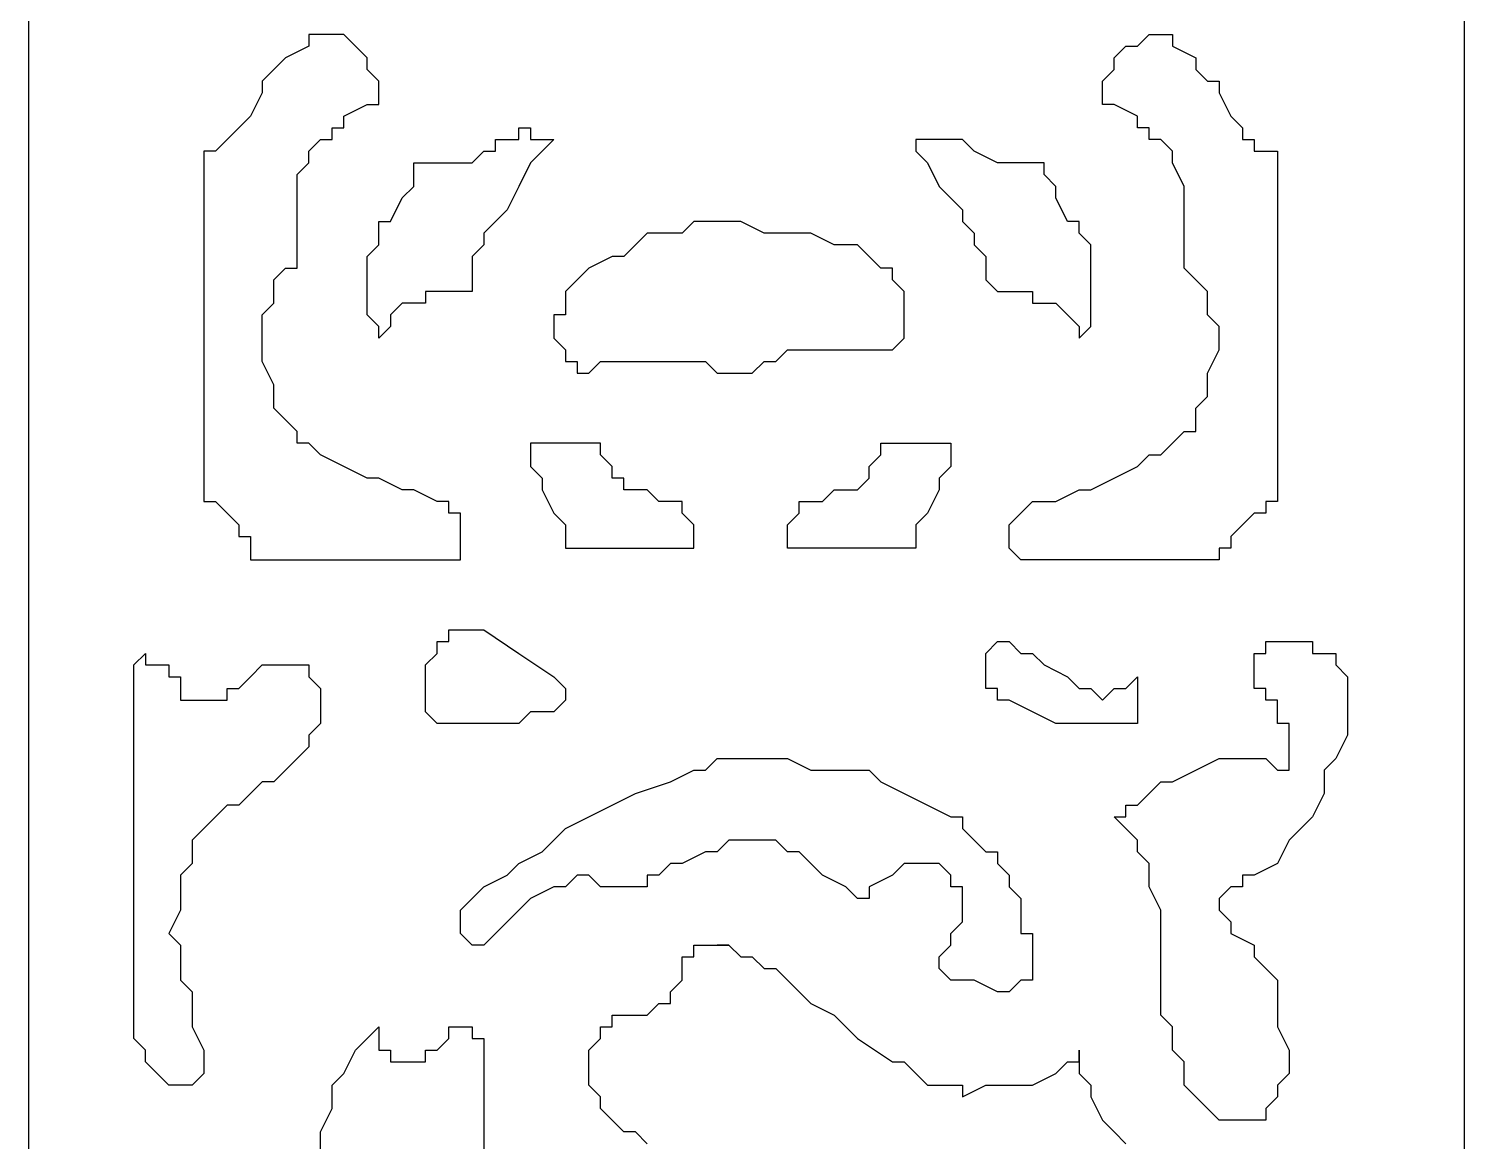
# Model space of a CAD drawing. Extents: x -66030 to 95157, y -13132 to 45879.
# Drawn here: x 15720 to 16200.4, y 34916.4 to 35288.6 of the extents above; entities that cross this region are included whole.
import ezdxf

# ---------------------------------------------------------------- set-up
doc = ezdxf.new("R2010")
doc.units = 0
doc.header["$LTSCALE"] = 100
doc.header["$MEASUREMENT"] = 0
doc.layers.add('3', color=11, linetype='CONTINUOUS')

msp = doc.modelspace()

# ---------------------------------------------------------------- linework, layer by layer
at = {"layer": '3'}
for points in [[(15719.99, 36833.41), (16200.43, 36833.41), (16200.43, 34591.39), (15719.99, 34591.39), (15719.99, 36833.41)], [(15719.99, 36833.41), (16200.43, 36833.41), (16200.43, 34591.39), (15719.99, 34591.39), (15719.99, 36833.41)], [(15794.21, 35110.88), (15864.52, 35110.88), (15864.52, 35110.88), (15864.52, 35114.79), (15864.52, 35114.79), (15864.52, 35118.69), (15864.52, 35118.69), (15864.52, 35122.6), (15864.52, 35122.6), (15864.52, 35126.51), (15860.61, 35126.51), (15860.61, 35130.41), (15856.7, 35130.41), (15848.89, 35134.32), (15844.99, 35134.32), (15837.17, 35138.22), (15833.27, 35138.22), (15825.46, 35142.13), (15817.64, 35146.04), (15817.64, 35146.04), (15813.74, 35149.94), (15809.83, 35149.94), (15809.83, 35153.85), (15805.93, 35157.75), (15805.93, 35157.75), (15802.02, 35161.66), (15802.02, 35165.57), (15802.02, 35169.47), (15798.11, 35177.28), (15798.11, 35181.19), (15798.11, 35189), (15798.11, 35189), (15798.11, 35192.91), (15802.02, 35196.81), (15802.02, 35200.72), (15802.02, 35204.63), (15805.93, 35208.53), (15809.83, 35208.53), (15809.83, 35212.44), (15809.83, 35216.34), (15809.83, 35220.25), (15809.83, 35224.16), (15809.83, 35228.06), (15809.83, 35235.87), (15809.83, 35239.78), (15813.74, 35243.69), (15813.74, 35247.59), (15817.64, 35251.5), (15821.55, 35251.5), (15821.55, 35255.4), (15825.46, 35255.4), (15825.46, 35259.31), (15833.27, 35263.22), (15837.17, 35263.22), (15837.17, 35267.12), (15837.17, 35271.03), (15833.27, 35274.93), (15833.27, 35278.84), (15833.27, 35278.84), (15829.36, 35282.75), (15829.36, 35282.75), (15825.46, 35286.65), (15821.55, 35286.65), (15821.55, 35286.65), (15817.64, 35286.65), (15813.74, 35286.65), (15813.74, 35282.75), (15805.93, 35278.84), (15805.93, 35278.84), (15802.02, 35274.93), (15798.11, 35271.03), (15798.11, 35267.12), (15794.21, 35259.31), (15790.3, 35255.4), (15790.3, 35255.4), (15786.4, 35251.5), (15786.4, 35251.5), (15782.49, 35247.59), (15778.58, 35247.59), (15778.58, 35130.41), (15778.58, 35130.41), (15782.49, 35130.41), (15786.4, 35126.51), (15790.3, 35122.6), (15790.3, 35118.69), (15794.21, 35118.69), (15794.21, 35114.79), (15794.21, 35114.79), (15794.21, 35110.88)], [(15794.21, 35110.88), (15864.52, 35110.88), (15864.52, 35110.88), (15864.52, 35114.79), (15864.52, 35114.79), (15864.52, 35118.69), (15864.52, 35118.69), (15864.52, 35122.6), (15864.52, 35122.6), (15864.52, 35126.51), (15860.61, 35126.51), (15860.61, 35130.41), (15856.7, 35130.41), (15848.89, 35134.32), (15844.99, 35134.32), (15837.17, 35138.22), (15833.27, 35138.22), (15825.46, 35142.13), (15817.64, 35146.04), (15817.64, 35146.04), (15813.74, 35149.94), (15809.83, 35149.94), (15809.83, 35153.85), (15805.93, 35157.75), (15805.93, 35157.75), (15802.02, 35161.66), (15802.02, 35165.57), (15802.02, 35169.47), (15798.11, 35177.28), (15798.11, 35181.19), (15798.11, 35189), (15798.11, 35189), (15798.11, 35192.91), (15802.02, 35196.81), (15802.02, 35200.72), (15802.02, 35204.63), (15805.93, 35208.53), (15809.83, 35208.53), (15809.83, 35212.44), (15809.83, 35216.34), (15809.83, 35220.25), (15809.83, 35224.16), (15809.83, 35228.06), (15809.83, 35235.87), (15809.83, 35239.78), (15813.74, 35243.69), (15813.74, 35247.59), (15817.64, 35251.5), (15821.55, 35251.5), (15821.55, 35255.4), (15825.46, 35255.4), (15825.46, 35259.31), (15833.27, 35263.22), (15837.17, 35263.22), (15837.17, 35267.12), (15837.17, 35271.03), (15833.27, 35274.93), (15833.27, 35278.84), (15833.27, 35278.84), (15829.36, 35282.75), (15829.36, 35282.75), (15825.46, 35286.65), (15821.55, 35286.65), (15821.55, 35286.65), (15817.64, 35286.65), (15813.74, 35286.65), (15813.74, 35282.75), (15805.93, 35278.84), (15805.93, 35278.84), (15802.02, 35274.93), (15798.11, 35271.03), (15798.11, 35267.12), (15794.21, 35259.31), (15790.3, 35255.4), (15790.3, 35255.4), (15786.4, 35251.5), (15786.4, 35251.5), (15782.49, 35247.59), (15778.58, 35247.59), (15778.58, 35130.41), (15778.58, 35130.41), (15782.49, 35130.41), (15786.4, 35126.51), (15790.3, 35122.6), (15790.3, 35118.69), (15794.21, 35118.69), (15794.21, 35114.79), (15794.21, 35114.79), (15794.21, 35110.88)], [(16118.4, 35110.88), (16052, 35110.88), (16052, 35110.88), (16048.1, 35114.79), (16048.1, 35114.79), (16048.1, 35118.69), (16048.1, 35118.69), (16048.1, 35122.6), (16048.1, 35122.6), (16052, 35126.51), (16052, 35126.51), (16055.91, 35130.41), (16059.81, 35130.41), (16063.72, 35130.41), (16071.53, 35134.32), (16075.44, 35134.32), (16083.25, 35138.22), (16091.06, 35142.13), (16094.97, 35146.04), (16098.87, 35146.04), (16102.78, 35149.94), (16102.78, 35149.94), (16106.69, 35153.85), (16110.59, 35153.85), (16110.59, 35157.75), (16110.59, 35161.66), (16114.5, 35165.57), (16114.5, 35169.47), (16114.5, 35173.38), (16118.4, 35181.19), (16118.4, 35185.1), (16118.4, 35189), (16114.5, 35192.91), (16114.5, 35196.81), (16114.5, 35200.72), (16110.59, 35204.63), (16110.59, 35204.63), (16106.69, 35208.53), (16106.69, 35212.44), (16106.69, 35212.44), (16106.69, 35220.25), (16106.69, 35224.16), (16106.69, 35228.06), (16106.69, 35231.97), (16106.69, 35235.87), (16102.78, 35243.69), (16102.78, 35247.59), (16098.87, 35251.5), (16094.97, 35251.5), (16094.97, 35255.4), (16091.06, 35255.4), (16091.06, 35259.31), (16083.25, 35263.22), (16079.34, 35263.22), (16079.34, 35267.12), (16079.34, 35271.03), (16083.25, 35274.93), (16083.25, 35278.84), (16083.25, 35278.84), (16087.16, 35282.75), (16087.16, 35282.75), (16091.06, 35282.75), (16094.97, 35286.65), (16094.97, 35286.65), (16098.87, 35286.65), (16102.78, 35286.65), (16102.78, 35282.75), (16110.59, 35278.84), (16110.59, 35274.93), (16114.5, 35271.03), (16118.4, 35271.03), (16118.4, 35267.12), (16122.31, 35259.31), (16126.22, 35255.4), (16126.22, 35251.5), (16130.12, 35251.5), (16130.12, 35247.59), (16134.03, 35247.59), (16137.93, 35247.59), (16137.93, 35130.41), (16134.03, 35130.41), (16134.03, 35126.51), (16130.12, 35126.51), (16126.22, 35122.6), (16122.31, 35118.69), (16122.31, 35118.69), (16122.31, 35114.79), (16118.4, 35114.79), (16118.4, 35110.88)], [(16118.4, 35110.88), (16052, 35110.88), (16052, 35110.88), (16048.1, 35114.79), (16048.1, 35114.79), (16048.1, 35118.69), (16048.1, 35118.69), (16048.1, 35122.6), (16048.1, 35122.6), (16052, 35126.51), (16052, 35126.51), (16055.91, 35130.41), (16059.81, 35130.41), (16063.72, 35130.41), (16071.53, 35134.32), (16075.44, 35134.32), (16083.25, 35138.22), (16091.06, 35142.13), (16094.97, 35146.04), (16098.87, 35146.04), (16102.78, 35149.94), (16102.78, 35149.94), (16106.69, 35153.85), (16110.59, 35153.85), (16110.59, 35157.75), (16110.59, 35161.66), (16114.5, 35165.57), (16114.5, 35169.47), (16114.5, 35173.38), (16118.4, 35181.19), (16118.4, 35185.1), (16118.4, 35189), (16114.5, 35192.91), (16114.5, 35196.81), (16114.5, 35200.72), (16110.59, 35204.63), (16110.59, 35204.63), (16106.69, 35208.53), (16106.69, 35212.44), (16106.69, 35212.44), (16106.69, 35220.25), (16106.69, 35224.16), (16106.69, 35228.06), (16106.69, 35231.97), (16106.69, 35235.87), (16102.78, 35243.69), (16102.78, 35247.59), (16098.87, 35251.5), (16094.97, 35251.5), (16094.97, 35255.4), (16091.06, 35255.4), (16091.06, 35259.31), (16083.25, 35263.22), (16079.34, 35263.22), (16079.34, 35267.12), (16079.34, 35271.03), (16083.25, 35274.93), (16083.25, 35278.84), (16083.25, 35278.84), (16087.16, 35282.75), (16087.16, 35282.75), (16091.06, 35282.75), (16094.97, 35286.65), (16094.97, 35286.65), (16098.87, 35286.65), (16102.78, 35286.65), (16102.78, 35282.75), (16110.59, 35278.84), (16110.59, 35274.93), (16114.5, 35271.03), (16118.4, 35271.03), (16118.4, 35267.12), (16122.31, 35259.31), (16126.22, 35255.4), (16126.22, 35251.5), (16130.12, 35251.5), (16130.12, 35247.59), (16134.03, 35247.59), (16137.93, 35247.59), (16137.93, 35130.41), (16134.03, 35130.41), (16134.03, 35126.51), (16130.12, 35126.51), (16126.22, 35122.6), (16122.31, 35118.69), (16122.31, 35118.69), (16122.31, 35114.79), (16118.4, 35114.79), (16118.4, 35110.88)], [(15895.76, 35251.5), (15895.76, 35251.5), (15895.76, 35251.5), (15891.86, 35247.59), (15887.95, 35243.69), (15884.05, 35235.87), (15880.14, 35228.06), (15876.23, 35224.16), (15872.33, 35220.25), (15872.33, 35216.34), (15868.42, 35212.44), (15868.42, 35204.63), (15868.42, 35200.72), (15864.52, 35200.72), (15864.52, 35200.72), (15860.61, 35200.72), (15856.7, 35200.72), (15856.7, 35200.72), (15852.8, 35200.72), (15852.8, 35200.72), (15852.8, 35196.81), (15848.89, 35196.81), (15848.89, 35196.81), (15844.99, 35196.81), (15844.99, 35196.81), (15841.08, 35192.91), (15841.08, 35192.91), (15841.08, 35192.91), (15841.08, 35189), (15837.17, 35185.1), (15837.17, 35185.1), (15837.17, 35189), (15833.27, 35192.91), (15833.27, 35200.72), (15833.27, 35200.72), (15833.27, 35204.63), (15833.27, 35208.53), (15833.27, 35212.44), (15837.17, 35216.34), (15837.17, 35220.25), (15837.17, 35224.16), (15841.08, 35224.16), (15844.99, 35231.97), (15844.99, 35231.97), (15848.89, 35235.87), (15848.89, 35239.78), (15848.89, 35243.69), (15852.8, 35243.69), (15852.8, 35243.69), (15856.7, 35243.69), (15864.52, 35243.69), (15868.42, 35243.69), (15872.33, 35247.59), (15876.23, 35247.59), (15876.23, 35251.5), (15880.14, 35251.5), (15880.14, 35251.5), (15884.05, 35251.5), (15884.05, 35255.4), (15887.95, 35255.4), (15887.95, 35251.5), (15895.76, 35251.5)], [(15895.76, 35251.5), (15895.76, 35251.5), (15895.76, 35251.5), (15891.86, 35247.59), (15887.95, 35243.69), (15884.05, 35235.87), (15880.14, 35228.06), (15876.23, 35224.16), (15872.33, 35220.25), (15872.33, 35216.34), (15868.42, 35212.44), (15868.42, 35204.63), (15868.42, 35200.72), (15864.52, 35200.72), (15864.52, 35200.72), (15860.61, 35200.72), (15856.7, 35200.72), (15856.7, 35200.72), (15852.8, 35200.72), (15852.8, 35200.72), (15852.8, 35196.81), (15848.89, 35196.81), (15848.89, 35196.81), (15844.99, 35196.81), (15844.99, 35196.81), (15841.08, 35192.91), (15841.08, 35192.91), (15841.08, 35192.91), (15841.08, 35189), (15837.17, 35185.1), (15837.17, 35185.1), (15837.17, 35189), (15833.27, 35192.91), (15833.27, 35200.72), (15833.27, 35200.72), (15833.27, 35204.63), (15833.27, 35208.53), (15833.27, 35212.44), (15837.17, 35216.34), (15837.17, 35220.25), (15837.17, 35224.16), (15841.08, 35224.16), (15844.99, 35231.97), (15844.99, 35231.97), (15848.89, 35235.87), (15848.89, 35239.78), (15848.89, 35243.69), (15852.8, 35243.69), (15852.8, 35243.69), (15856.7, 35243.69), (15864.52, 35243.69), (15868.42, 35243.69), (15872.33, 35247.59), (15876.23, 35247.59), (15876.23, 35251.5), (15880.14, 35251.5), (15880.14, 35251.5), (15884.05, 35251.5), (15884.05, 35255.4), (15887.95, 35255.4), (15887.95, 35251.5), (15895.76, 35251.5)], [(16016.85, 35251.5), (16016.85, 35251.5), (16016.85, 35251.5), (16016.85, 35247.59), (16020.75, 35243.69), (16024.66, 35235.87), (16032.47, 35228.06), (16032.47, 35224.16), (16036.38, 35220.25), (16036.38, 35216.34), (16040.28, 35212.44), (16040.28, 35204.63), (16044.19, 35200.72), (16044.19, 35200.72), (16048.1, 35200.72), (16048.1, 35200.72), (16052, 35200.72), (16055.91, 35200.72), (16055.91, 35200.72), (16055.91, 35196.81), (16059.81, 35196.81), (16059.81, 35196.81), (16059.81, 35196.81), (16063.72, 35196.81), (16063.72, 35196.81), (16067.63, 35192.91), (16067.63, 35192.91), (16067.63, 35192.91), (16071.53, 35189), (16071.53, 35185.1), (16071.53, 35185.1), (16075.44, 35189), (16075.44, 35192.91), (16075.44, 35196.81), (16075.44, 35200.72), (16075.44, 35204.63), (16075.44, 35208.53), (16075.44, 35212.44), (16075.44, 35216.34), (16071.53, 35220.25), (16071.53, 35224.16), (16067.63, 35224.16), (16063.72, 35231.97), (16063.72, 35231.97), (16063.72, 35235.87), (16059.81, 35239.78), (16059.81, 35243.69), (16059.81, 35243.69), (16055.91, 35243.69), (16052, 35243.69), (16048.1, 35243.69), (16044.19, 35243.69), (16036.38, 35247.59), (16036.38, 35247.59), (16032.47, 35251.5), (16028.57, 35251.5), (16028.57, 35251.5), (16024.66, 35251.5), (16024.66, 35251.5), (16024.66, 35251.5), (16020.75, 35251.5), (16016.85, 35251.5)], [(16016.85, 35251.5), (16016.85, 35251.5), (16016.85, 35251.5), (16016.85, 35247.59), (16020.75, 35243.69), (16024.66, 35235.87), (16032.47, 35228.06), (16032.47, 35224.16), (16036.38, 35220.25), (16036.38, 35216.34), (16040.28, 35212.44), (16040.28, 35204.63), (16044.19, 35200.72), (16044.19, 35200.72), (16048.1, 35200.72), (16048.1, 35200.72), (16052, 35200.72), (16055.91, 35200.72), (16055.91, 35200.72), (16055.91, 35196.81), (16059.81, 35196.81), (16059.81, 35196.81), (16059.81, 35196.81), (16063.72, 35196.81), (16063.72, 35196.81), (16067.63, 35192.91), (16067.63, 35192.91), (16067.63, 35192.91), (16071.53, 35189), (16071.53, 35185.1), (16071.53, 35185.1), (16075.44, 35189), (16075.44, 35192.91), (16075.44, 35196.81), (16075.44, 35200.72), (16075.44, 35204.63), (16075.44, 35208.53), (16075.44, 35212.44), (16075.44, 35216.34), (16071.53, 35220.25), (16071.53, 35224.16), (16067.63, 35224.16), (16063.72, 35231.97), (16063.72, 35231.97), (16063.72, 35235.87), (16059.81, 35239.78), (16059.81, 35243.69), (16059.81, 35243.69), (16055.91, 35243.69), (16052, 35243.69), (16048.1, 35243.69), (16044.19, 35243.69), (16036.38, 35247.59), (16036.38, 35247.59), (16032.47, 35251.5), (16028.57, 35251.5), (16028.57, 35251.5), (16024.66, 35251.5), (16024.66, 35251.5), (16024.66, 35251.5), (16020.75, 35251.5), (16016.85, 35251.5)], [(15903.57, 35177.28), (15903.57, 35173.38), (15907.48, 35173.38), (15911.39, 35177.28), (15923.1, 35177.28), (15930.92, 35177.28), (15934.82, 35177.28), (15938.73, 35177.28), (15942.63, 35177.28), (15946.54, 35177.28), (15946.54, 35177.28), (15950.45, 35173.38), (15950.45, 35173.38), (15954.35, 35173.38), (15954.35, 35173.38), (15954.35, 35173.38), (15958.26, 35173.38), (15958.26, 35173.38), (15958.26, 35173.38), (15962.16, 35173.38), (15966.07, 35177.28), (15966.07, 35177.28), (15969.98, 35177.28), (15973.88, 35181.19), (15977.79, 35181.19), (15981.69, 35181.19), (15985.6, 35181.19), (15993.41, 35181.19), (15997.32, 35181.19), (16005.13, 35181.19), (16005.13, 35181.19), (16009.04, 35181.19), (16009.04, 35181.19), (16012.94, 35185.1), (16012.94, 35185.1), (16012.94, 35185.1), (16012.94, 35185.1), (16012.94, 35189), (16012.94, 35189), (16012.94, 35192.91), (16012.94, 35196.81), (16012.94, 35200.72), (16009.04, 35204.63), (16009.04, 35208.53), (16005.13, 35208.53), (16001.22, 35212.44), (15997.32, 35216.34), (15993.41, 35216.34), (15989.51, 35216.34), (15981.69, 35220.25), (15973.88, 35220.25), (15966.07, 35220.25), (15958.26, 35224.16), (15950.45, 35224.16), (15942.63, 35224.16), (15938.73, 35220.25), (15934.82, 35220.25), (15930.92, 35220.25), (15927.01, 35220.25), (15919.2, 35212.44), (15915.29, 35212.44), (15907.48, 35208.53), (15903.57, 35204.63), (15903.57, 35204.63), (15899.67, 35200.72), (15899.67, 35200.72), (15899.67, 35196.81), (15899.67, 35196.81), (15899.67, 35192.91), (15895.76, 35192.91), (15895.76, 35189), (15895.76, 35185.1), (15895.76, 35185.1), (15899.67, 35181.19), (15899.67, 35177.28), (15899.67, 35177.28), (15899.67, 35177.28), (15903.57, 35177.28)], [(15903.57, 35177.28), (15903.57, 35173.38), (15907.48, 35173.38), (15911.39, 35177.28), (15923.1, 35177.28), (15930.92, 35177.28), (15934.82, 35177.28), (15938.73, 35177.28), (15942.63, 35177.28), (15946.54, 35177.28), (15946.54, 35177.28), (15950.45, 35173.38), (15950.45, 35173.38), (15954.35, 35173.38), (15954.35, 35173.38), (15954.35, 35173.38), (15958.26, 35173.38), (15958.26, 35173.38), (15958.26, 35173.38), (15962.16, 35173.38), (15966.07, 35177.28), (15966.07, 35177.28), (15969.98, 35177.28), (15973.88, 35181.19), (15977.79, 35181.19), (15981.69, 35181.19), (15985.6, 35181.19), (15993.41, 35181.19), (15997.32, 35181.19), (16005.13, 35181.19), (16005.13, 35181.19), (16009.04, 35181.19), (16009.04, 35181.19), (16012.94, 35185.1), (16012.94, 35185.1), (16012.94, 35185.1), (16012.94, 35185.1), (16012.94, 35189), (16012.94, 35189), (16012.94, 35192.91), (16012.94, 35196.81), (16012.94, 35200.72), (16009.04, 35204.63), (16009.04, 35208.53), (16005.13, 35208.53), (16001.22, 35212.44), (15997.32, 35216.34), (15993.41, 35216.34), (15989.51, 35216.34), (15981.69, 35220.25), (15973.88, 35220.25), (15966.07, 35220.25), (15958.26, 35224.16), (15950.45, 35224.16), (15942.63, 35224.16), (15938.73, 35220.25), (15934.82, 35220.25), (15930.92, 35220.25), (15927.01, 35220.25), (15919.2, 35212.44), (15915.29, 35212.44), (15907.48, 35208.53), (15903.57, 35204.63), (15903.57, 35204.63), (15899.67, 35200.72), (15899.67, 35200.72), (15899.67, 35196.81), (15899.67, 35196.81), (15899.67, 35192.91), (15895.76, 35192.91), (15895.76, 35189), (15895.76, 35185.1), (15895.76, 35185.1), (15899.67, 35181.19), (15899.67, 35177.28), (15899.67, 35177.28), (15899.67, 35177.28), (15903.57, 35177.28)], [(15887.95, 35149.94), (15887.95, 35146.04), (15887.95, 35146.04), (15887.95, 35146.04), (15887.95, 35146.04), (15887.95, 35142.13), (15891.86, 35138.22), (15891.86, 35134.32), (15895.76, 35126.51), (15899.67, 35122.6), (15899.67, 35114.79), (15942.63, 35114.79), (15942.63, 35118.69), (15942.63, 35118.69), (15942.63, 35122.6), (15938.73, 35126.51), (15938.73, 35126.51), (15938.73, 35130.41), (15934.82, 35130.41), (15934.82, 35130.41), (15930.92, 35130.41), (15927.01, 35134.32), (15923.1, 35134.32), (15923.1, 35134.32), (15919.2, 35134.32), (15919.2, 35138.22), (15915.29, 35138.22), (15915.29, 35138.22), (15915.29, 35142.13), (15911.39, 35146.04), (15911.39, 35146.04), (15911.39, 35149.94), (15907.48, 35149.94), (15907.48, 35149.94), (15907.48, 35149.94), (15903.57, 35149.94), (15895.76, 35149.94), (15891.86, 35149.94), (15887.95, 35149.94)], [(15887.95, 35149.94), (15887.95, 35146.04), (15887.95, 35146.04), (15887.95, 35146.04), (15887.95, 35146.04), (15887.95, 35142.13), (15891.86, 35138.22), (15891.86, 35134.32), (15895.76, 35126.51), (15899.67, 35122.6), (15899.67, 35114.79), (15942.63, 35114.79), (15942.63, 35118.69), (15942.63, 35118.69), (15942.63, 35122.6), (15938.73, 35126.51), (15938.73, 35126.51), (15938.73, 35130.41), (15934.82, 35130.41), (15934.82, 35130.41), (15930.92, 35130.41), (15927.01, 35134.32), (15923.1, 35134.32), (15923.1, 35134.32), (15919.2, 35134.32), (15919.2, 35138.22), (15915.29, 35138.22), (15915.29, 35138.22), (15915.29, 35142.13), (15911.39, 35146.04), (15911.39, 35146.04), (15911.39, 35149.94), (15907.48, 35149.94), (15907.48, 35149.94), (15907.48, 35149.94), (15903.57, 35149.94), (15895.76, 35149.94), (15891.86, 35149.94), (15887.95, 35149.94)], [(16028.57, 35149.94), (16028.57, 35146.04), (16028.57, 35146.04), (16028.57, 35146.04), (16028.57, 35146.04), (16028.57, 35142.13), (16024.66, 35138.22), (16024.66, 35134.32), (16020.75, 35126.51), (16016.85, 35122.6), (16016.85, 35114.79), (15973.88, 35114.79), (15973.88, 35118.69), (15973.88, 35118.69), (15973.88, 35122.6), (15977.79, 35126.51), (15977.79, 35126.51), (15977.79, 35130.41), (15981.69, 35130.41), (15985.6, 35130.41), (15985.6, 35130.41), (15989.51, 35134.32), (15993.41, 35134.32), (15993.41, 35134.32), (15997.32, 35134.32), (15997.32, 35134.32), (16001.22, 35138.22), (16001.22, 35138.22), (16001.22, 35142.13), (16005.13, 35146.04), (16005.13, 35146.04), (16005.13, 35149.94), (16009.04, 35149.94), (16009.04, 35149.94), (16012.94, 35149.94), (16016.85, 35149.94), (16020.75, 35149.94), (16024.66, 35149.94), (16028.57, 35149.94)], [(16028.57, 35149.94), (16028.57, 35146.04), (16028.57, 35146.04), (16028.57, 35146.04), (16028.57, 35146.04), (16028.57, 35142.13), (16024.66, 35138.22), (16024.66, 35134.32), (16020.75, 35126.51), (16016.85, 35122.6), (16016.85, 35114.79), (15973.88, 35114.79), (15973.88, 35118.69), (15973.88, 35118.69), (15973.88, 35122.6), (15977.79, 35126.51), (15977.79, 35126.51), (15977.79, 35130.41), (15981.69, 35130.41), (15985.6, 35130.41), (15985.6, 35130.41), (15989.51, 35134.32), (15993.41, 35134.32), (15993.41, 35134.32), (15997.32, 35134.32), (15997.32, 35134.32), (16001.22, 35138.22), (16001.22, 35138.22), (16001.22, 35142.13), (16005.13, 35146.04), (16005.13, 35146.04), (16005.13, 35149.94), (16009.04, 35149.94), (16009.04, 35149.94), (16012.94, 35149.94), (16016.85, 35149.94), (16020.75, 35149.94), (16024.66, 35149.94), (16028.57, 35149.94)], [(15856.7, 35056.2), (15852.8, 35060.11), (15852.8, 35060.11), (15852.8, 35060.11), (15852.8, 35064.01), (15852.8, 35071.82), (15852.8, 35075.73), (15852.8, 35075.73), (15856.7, 35079.63), (15856.7, 35083.54), (15860.61, 35083.54), (15860.61, 35087.45), (15864.52, 35087.45), (15864.52, 35087.45), (15868.42, 35087.45), (15872.33, 35087.45), (15884.05, 35079.63), (15895.76, 35071.82), (15899.67, 35067.92), (15899.67, 35067.92), (15899.67, 35067.92), (15899.67, 35064.01), (15899.67, 35064.01), (15899.67, 35064.01), (15895.76, 35060.11), (15887.95, 35060.11), (15884.05, 35056.2), (15876.23, 35056.2), (15876.23, 35056.2), (15872.33, 35056.2), (15868.42, 35056.2), (15864.52, 35056.2), (15860.61, 35056.2), (15856.7, 35056.2), (15856.7, 35056.2)], [(15856.7, 35056.2), (15852.8, 35060.11), (15852.8, 35060.11), (15852.8, 35060.11), (15852.8, 35064.01), (15852.8, 35071.82), (15852.8, 35075.73), (15852.8, 35075.73), (15856.7, 35079.63), (15856.7, 35083.54), (15860.61, 35083.54), (15860.61, 35087.45), (15864.52, 35087.45), (15864.52, 35087.45), (15868.42, 35087.45), (15872.33, 35087.45), (15884.05, 35079.63), (15895.76, 35071.82), (15899.67, 35067.92), (15899.67, 35067.92), (15899.67, 35067.92), (15899.67, 35064.01), (15899.67, 35064.01), (15899.67, 35064.01), (15895.76, 35060.11), (15887.95, 35060.11), (15884.05, 35056.2), (15876.23, 35056.2), (15876.23, 35056.2), (15872.33, 35056.2), (15868.42, 35056.2), (15864.52, 35056.2), (15860.61, 35056.2), (15856.7, 35056.2), (15856.7, 35056.2)], [(16040.28, 35075.73), (16040.28, 35075.73), (16040.28, 35079.63), (16040.28, 35079.63), (16040.28, 35079.63), (16040.28, 35079.63), (16044.19, 35083.54), (16044.19, 35083.54), (16048.1, 35083.54), (16052, 35079.63), (16052, 35079.63), (16055.91, 35079.63), (16059.81, 35075.73), (16067.63, 35071.82), (16071.53, 35067.92), (16075.44, 35067.92), (16075.44, 35067.92), (16079.34, 35064.01), (16079.34, 35064.01), (16083.25, 35067.92), (16087.16, 35067.92), (16091.06, 35071.82), (16091.06, 35067.92), (16091.06, 35067.92), (16091.06, 35064.01), (16091.06, 35060.11), (16091.06, 35060.11), (16091.06, 35056.2), (16087.16, 35056.2), (16087.16, 35056.2), (16083.25, 35056.2), (16079.34, 35056.2), (16075.44, 35056.2), (16071.53, 35056.2), (16067.63, 35056.2), (16063.72, 35056.2), (16055.91, 35060.11), (16048.1, 35064.01), (16048.1, 35064.01), (16044.19, 35064.01), (16044.19, 35067.92), (16040.28, 35067.92), (16040.28, 35071.82), (16040.28, 35075.73), (16040.28, 35075.73)], [(16040.28, 35075.73), (16040.28, 35075.73), (16040.28, 35079.63), (16040.28, 35079.63), (16040.28, 35079.63), (16040.28, 35079.63), (16044.19, 35083.54), (16044.19, 35083.54), (16048.1, 35083.54), (16052, 35079.63), (16052, 35079.63), (16055.91, 35079.63), (16059.81, 35075.73), (16067.63, 35071.82), (16071.53, 35067.92), (16075.44, 35067.92), (16075.44, 35067.92), (16079.34, 35064.01), (16079.34, 35064.01), (16083.25, 35067.92), (16087.16, 35067.92), (16091.06, 35071.82), (16091.06, 35067.92), (16091.06, 35067.92), (16091.06, 35064.01), (16091.06, 35060.11), (16091.06, 35060.11), (16091.06, 35056.2), (16087.16, 35056.2), (16087.16, 35056.2), (16083.25, 35056.2), (16079.34, 35056.2), (16075.44, 35056.2), (16071.53, 35056.2), (16067.63, 35056.2), (16063.72, 35056.2), (16055.91, 35060.11), (16048.1, 35064.01), (16048.1, 35064.01), (16044.19, 35064.01), (16044.19, 35067.92), (16040.28, 35067.92), (16040.28, 35071.82), (16040.28, 35075.73), (16040.28, 35075.73)], [(16122.31, 34923.4), (16118.4, 34923.4), (16114.5, 34927.3), (16114.5, 34927.3), (16110.59, 34931.21), (16110.59, 34931.21), (16106.69, 34935.11), (16106.69, 34939.02), (16106.69, 34942.93), (16102.78, 34946.83), (16102.78, 34950.74), (16102.78, 34954.64), (16098.87, 34958.55), (16098.87, 34966.36), (16098.87, 34974.17), (16098.87, 34978.08), (16098.87, 34985.89), (16098.87, 34993.7), (16094.97, 35001.52), (16094.97, 35005.42), (16094.97, 35009.33), (16091.06, 35013.23), (16091.06, 35017.14), (16087.16, 35021.05), (16087.16, 35021.05), (16083.25, 35024.95), (16087.16, 35024.95), (16087.16, 35028.86), (16091.06, 35028.86), (16094.97, 35032.76), (16098.87, 35036.67), (16102.78, 35036.67), (16110.59, 35040.58), (16118.4, 35044.48), (16122.31, 35044.48), (16126.22, 35044.48), (16130.12, 35044.48), (16134.03, 35044.48), (16137.93, 35040.58), (16137.93, 35040.58), (16141.84, 35040.58), (16141.84, 35044.48), (16141.84, 35048.39), (16141.84, 35052.29), (16141.84, 35056.2), (16137.93, 35056.2), (16137.93, 35060.11), (16137.93, 35064.01), (16134.03, 35064.01), (16134.03, 35067.92), (16130.12, 35067.92), (16130.12, 35071.82), (16130.12, 35071.82), (16130.12, 35075.73), (16130.12, 35079.63), (16130.12, 35079.63), (16134.03, 35079.63), (16134.03, 35083.54), (16134.03, 35083.54), (16137.93, 35083.54), (16141.84, 35083.54), (16145.74, 35083.54), (16149.65, 35083.54), (16149.65, 35079.63), (16153.56, 35079.63), (16157.46, 35079.63), (16157.46, 35075.73), (16157.46, 35075.73), (16161.37, 35071.82), (16161.37, 35071.82), (16161.37, 35067.92), (16161.37, 35064.01), (16161.37, 35064.01), (16161.37, 35056.2), (16161.37, 35052.29), (16157.46, 35044.48), (16153.56, 35040.58), (16153.56, 35032.76), (16149.65, 35024.95), (16145.74, 35021.05), (16141.84, 35017.14), (16137.93, 35009.33), (16130.12, 35005.42), (16126.22, 35005.42), (16126.22, 35001.52), (16122.31, 35001.52), (16122.31, 35001.52), (16118.4, 34997.61), (16118.4, 34997.61), (16118.4, 34993.7), (16118.4, 34993.7), (16122.31, 34989.8), (16122.31, 34985.89), (16130.12, 34981.99), (16130.12, 34978.08), (16134.03, 34974.17), (16137.93, 34970.27), (16137.93, 34966.36), (16137.93, 34966.36), (16137.93, 34954.64), (16141.84, 34946.83), (16141.84, 34942.93), (16141.84, 34939.02), (16137.93, 34935.11), (16137.93, 34931.21), (16137.93, 34931.21), (16134.03, 34927.3), (16134.03, 34927.3), (16134.03, 34923.4), (16130.12, 34923.4), (16126.22, 34923.4), (16122.31, 34923.4)], [(16122.31, 34923.4), (16118.4, 34923.4), (16114.5, 34927.3), (16114.5, 34927.3), (16110.59, 34931.21), (16110.59, 34931.21), (16106.69, 34935.11), (16106.69, 34939.02), (16106.69, 34942.93), (16102.78, 34946.83), (16102.78, 34950.74), (16102.78, 34954.64), (16098.87, 34958.55), (16098.87, 34966.36), (16098.87, 34974.17), (16098.87, 34978.08), (16098.87, 34985.89), (16098.87, 34993.7), (16094.97, 35001.52), (16094.97, 35005.42), (16094.97, 35009.33), (16091.06, 35013.23), (16091.06, 35017.14), (16087.16, 35021.05), (16087.16, 35021.05), (16083.25, 35024.95), (16087.16, 35024.95), (16087.16, 35028.86), (16091.06, 35028.86), (16094.97, 35032.76), (16098.87, 35036.67), (16102.78, 35036.67), (16110.59, 35040.58), (16118.4, 35044.48), (16122.31, 35044.48), (16126.22, 35044.48), (16130.12, 35044.48), (16134.03, 35044.48), (16137.93, 35040.58), (16137.93, 35040.58), (16141.84, 35040.58), (16141.84, 35044.48), (16141.84, 35048.39), (16141.84, 35052.29), (16141.84, 35056.2), (16137.93, 35056.2), (16137.93, 35060.11), (16137.93, 35064.01), (16134.03, 35064.01), (16134.03, 35067.92), (16130.12, 35067.92), (16130.12, 35071.82), (16130.12, 35071.82), (16130.12, 35075.73), (16130.12, 35079.63), (16130.12, 35079.63), (16134.03, 35079.63), (16134.03, 35083.54), (16134.03, 35083.54), (16137.93, 35083.54), (16141.84, 35083.54), (16145.74, 35083.54), (16149.65, 35083.54), (16149.65, 35079.63), (16153.56, 35079.63), (16157.46, 35079.63), (16157.46, 35075.73), (16157.46, 35075.73), (16161.37, 35071.82), (16161.37, 35071.82), (16161.37, 35067.92), (16161.37, 35064.01), (16161.37, 35064.01), (16161.37, 35056.2), (16161.37, 35052.29), (16157.46, 35044.48), (16153.56, 35040.58), (16153.56, 35032.76), (16149.65, 35024.95), (16145.74, 35021.05), (16141.84, 35017.14), (16137.93, 35009.33), (16130.12, 35005.42), (16126.22, 35005.42), (16126.22, 35001.52), (16122.31, 35001.52), (16122.31, 35001.52), (16118.4, 34997.61), (16118.4, 34997.61), (16118.4, 34993.7), (16118.4, 34993.7), (16122.31, 34989.8), (16122.31, 34985.89), (16130.12, 34981.99), (16130.12, 34978.08), (16134.03, 34974.17), (16137.93, 34970.27), (16137.93, 34966.36), (16137.93, 34966.36), (16137.93, 34954.64), (16141.84, 34946.83), (16141.84, 34942.93), (16141.84, 34939.02), (16137.93, 34935.11), (16137.93, 34931.21), (16137.93, 34931.21), (16134.03, 34927.3), (16134.03, 34927.3), (16134.03, 34923.4), (16130.12, 34923.4), (16126.22, 34923.4), (16122.31, 34923.4)], [(15755.15, 34950.74), (15755.15, 35075.73), (15755.15, 35075.73), (15759.05, 35079.63), (15759.05, 35075.73), (15762.96, 35075.73), (15762.96, 35075.73), (15766.87, 35075.73), (15766.87, 35071.82), (15770.77, 35071.82), (15770.77, 35067.92), (15770.77, 35064.01), (15774.68, 35064.01), (15778.58, 35064.01), (15778.58, 35064.01), (15782.49, 35064.01), (15782.49, 35064.01), (15786.4, 35064.01), (15786.4, 35067.92), (15790.3, 35067.92), (15794.21, 35071.82), (15794.21, 35071.82), (15798.11, 35075.73), (15798.11, 35075.73), (15802.02, 35075.73), (15805.93, 35075.73), (15809.83, 35075.73), (15809.83, 35075.73), (15813.74, 35075.73), (15813.74, 35071.82), (15813.74, 35071.82), (15817.64, 35067.92), (15817.64, 35064.01), (15817.64, 35064.01), (15817.64, 35056.2), (15813.74, 35052.29), (15813.74, 35048.39), (15813.74, 35048.39), (15809.83, 35044.48), (15805.93, 35040.58), (15805.93, 35040.58), (15802.02, 35036.67), (15798.11, 35036.67), (15794.21, 35032.76), (15790.3, 35028.86), (15786.4, 35028.86), (15782.49, 35024.95), (15782.49, 35024.95), (15778.58, 35021.05), (15774.68, 35017.14), (15774.68, 35009.33), (15770.77, 35005.42), (15770.77, 35001.52), (15770.77, 34997.61), (15770.77, 34993.7), (15766.87, 34985.89), (15770.77, 34981.99), (15770.77, 34974.17), (15770.77, 34970.27), (15774.68, 34966.36), (15774.68, 34962.46), (15774.68, 34954.64), (15778.58, 34946.83), (15778.58, 34942.93), (15778.58, 34939.02), (15778.58, 34939.02), (15774.68, 34935.11), (15774.68, 34935.11), (15774.68, 34935.11), (15770.77, 34935.11), (15770.77, 34935.11), (15766.87, 34935.11), (15762.96, 34939.02), (15762.96, 34939.02), (15759.05, 34942.93), (15759.05, 34946.83), (15755.15, 34950.74)], [(15755.15, 34950.74), (15755.15, 35075.73), (15755.15, 35075.73), (15759.05, 35079.63), (15759.05, 35075.73), (15762.96, 35075.73), (15762.96, 35075.73), (15766.87, 35075.73), (15766.87, 35071.82), (15770.77, 35071.82), (15770.77, 35067.92), (15770.77, 35064.01), (15774.68, 35064.01), (15778.58, 35064.01), (15778.58, 35064.01), (15782.49, 35064.01), (15782.49, 35064.01), (15786.4, 35064.01), (15786.4, 35067.92), (15790.3, 35067.92), (15794.21, 35071.82), (15794.21, 35071.82), (15798.11, 35075.73), (15798.11, 35075.73), (15802.02, 35075.73), (15805.93, 35075.73), (15809.83, 35075.73), (15809.83, 35075.73), (15813.74, 35075.73), (15813.74, 35071.82), (15813.74, 35071.82), (15817.64, 35067.92), (15817.64, 35064.01), (15817.64, 35064.01), (15817.64, 35056.2), (15813.74, 35052.29), (15813.74, 35048.39), (15813.74, 35048.39), (15809.83, 35044.48), (15805.93, 35040.58), (15805.93, 35040.58), (15802.02, 35036.67), (15798.11, 35036.67), (15794.21, 35032.76), (15790.3, 35028.86), (15786.4, 35028.86), (15782.49, 35024.95), (15782.49, 35024.95), (15778.58, 35021.05), (15774.68, 35017.14), (15774.68, 35009.33), (15770.77, 35005.42), (15770.77, 35001.52), (15770.77, 34997.61), (15770.77, 34993.7), (15766.87, 34985.89), (15770.77, 34981.99), (15770.77, 34974.17), (15770.77, 34970.27), (15774.68, 34966.36), (15774.68, 34962.46), (15774.68, 34954.64), (15778.58, 34946.83), (15778.58, 34942.93), (15778.58, 34939.02), (15778.58, 34939.02), (15774.68, 34935.11), (15774.68, 34935.11), (15774.68, 34935.11), (15770.77, 34935.11), (15770.77, 34935.11), (15766.87, 34935.11), (15762.96, 34939.02), (15762.96, 34939.02), (15759.05, 34942.93), (15759.05, 34946.83), (15755.15, 34950.74)], [(15864.52, 34989.8), (15864.52, 34993.7), (15872.33, 35001.52), (15880.14, 35005.42), (15884.05, 35009.33), (15891.86, 35013.23), (15899.67, 35021.05), (15907.48, 35024.95), (15915.29, 35028.86), (15923.1, 35032.76), (15934.82, 35036.67), (15942.63, 35040.58), (15946.54, 35040.58), (15950.45, 35044.48), (15958.26, 35044.48), (15962.16, 35044.48), (15966.07, 35044.48), (15969.98, 35044.48), (15973.88, 35044.48), (15981.69, 35040.58), (15985.6, 35040.58), (15993.41, 35040.58), (16001.22, 35040.58), (16005.13, 35036.67), (16012.94, 35032.76), (16020.75, 35028.86), (16028.57, 35024.95), (16032.47, 35024.95), (16032.47, 35021.05), (16036.38, 35017.14), (16040.28, 35013.23), (16044.19, 35013.23), (16044.19, 35009.33), (16048.1, 35005.42), (16048.1, 35001.52), (16052, 34997.61), (16052, 34989.8), (16052, 34985.89), (16055.91, 34985.89), (16055.91, 34978.08), (16055.91, 34978.08), (16055.91, 34974.17), (16055.91, 34974.17), (16055.91, 34970.27), (16052, 34970.27), (16052, 34970.27), (16048.1, 34966.36), (16044.19, 34966.36), (16044.19, 34966.36), (16036.38, 34970.27), (16036.38, 34970.27), (16032.47, 34970.27), (16028.57, 34970.27), (16024.66, 34974.17), (16024.66, 34974.17), (16024.66, 34978.08), (16024.66, 34978.08), (16024.66, 34978.08), (16028.57, 34981.99), (16028.57, 34985.89), (16032.47, 34989.8), (16032.47, 34993.7), (16032.47, 34997.61), (16032.47, 34997.61), (16032.47, 35001.52), (16028.57, 35001.52), (16028.57, 35005.42), (16024.66, 35009.33), (16024.66, 35009.33), (16020.75, 35009.33), (16020.75, 35009.33), (16016.85, 35009.33), (16012.94, 35009.33), (16009.04, 35005.42), (16009.04, 35005.42), (16001.22, 35001.52), (16001.22, 34997.61), (16001.22, 34997.61), (15997.32, 34997.61), (15997.32, 34997.61), (15993.41, 35001.52), (15985.6, 35005.42), (15981.69, 35009.33), (15977.79, 35013.23), (15973.88, 35013.23), (15969.98, 35017.14), (15966.07, 35017.14), (15966.07, 35017.14), (15962.16, 35017.14), (15958.26, 35017.14), (15954.35, 35017.14), (15950.45, 35013.23), (15946.54, 35013.23), (15938.73, 35009.33), (15934.82, 35009.33), (15930.92, 35005.42), (15927.01, 35005.42), (15927.01, 35001.52), (15923.1, 35001.52), (15919.2, 35001.52), (15915.29, 35001.52), (15911.39, 35001.52), (15907.48, 35005.42), (15903.57, 35005.42), (15903.57, 35005.42), (15899.67, 35001.52), (15895.76, 35001.52), (15887.95, 34997.61), (15884.05, 34993.7), (15880.14, 34989.8), (15876.23, 34985.89), (15876.23, 34985.89), (15872.33, 34981.99), (15872.33, 34981.99), (15868.42, 34981.99), (15868.42, 34981.99), (15864.52, 34985.89), (15864.52, 34985.89), (15864.52, 34985.89), (15864.52, 34989.8), (15864.52, 34989.8), (15864.52, 34989.8)], [(15864.52, 34989.8), (15864.52, 34993.7), (15872.33, 35001.52), (15880.14, 35005.42), (15884.05, 35009.33), (15891.86, 35013.23), (15899.67, 35021.05), (15907.48, 35024.95), (15915.29, 35028.86), (15923.1, 35032.76), (15934.82, 35036.67), (15942.63, 35040.58), (15946.54, 35040.58), (15950.45, 35044.48), (15958.26, 35044.48), (15962.16, 35044.48), (15966.07, 35044.48), (15969.98, 35044.48), (15973.88, 35044.48), (15981.69, 35040.58), (15985.6, 35040.58), (15993.41, 35040.58), (16001.22, 35040.58), (16005.13, 35036.67), (16012.94, 35032.76), (16020.75, 35028.86), (16028.57, 35024.95), (16032.47, 35024.95), (16032.47, 35021.05), (16036.38, 35017.14), (16040.28, 35013.23), (16044.19, 35013.23), (16044.19, 35009.33), (16048.1, 35005.42), (16048.1, 35001.52), (16052, 34997.61), (16052, 34989.8), (16052, 34985.89), (16055.91, 34985.89), (16055.91, 34978.08), (16055.91, 34978.08), (16055.91, 34974.17), (16055.91, 34974.17), (16055.91, 34970.27), (16052, 34970.27), (16052, 34970.27), (16048.1, 34966.36), (16044.19, 34966.36), (16044.19, 34966.36), (16036.38, 34970.27), (16036.38, 34970.27), (16032.47, 34970.27), (16028.57, 34970.27), (16024.66, 34974.17), (16024.66, 34974.17), (16024.66, 34978.08), (16024.66, 34978.08), (16024.66, 34978.08), (16028.57, 34981.99), (16028.57, 34985.89), (16032.47, 34989.8), (16032.47, 34993.7), (16032.47, 34997.61), (16032.47, 34997.61), (16032.47, 35001.52), (16028.57, 35001.52), (16028.57, 35005.42), (16024.66, 35009.33), (16024.66, 35009.33), (16020.75, 35009.33), (16020.75, 35009.33), (16016.85, 35009.33), (16012.94, 35009.33), (16009.04, 35005.42), (16009.04, 35005.42), (16001.22, 35001.52), (16001.22, 34997.61), (16001.22, 34997.61), (15997.32, 34997.61), (15997.32, 34997.61), (15993.41, 35001.52), (15985.6, 35005.42), (15981.69, 35009.33), (15977.79, 35013.23), (15973.88, 35013.23), (15969.98, 35017.14), (15966.07, 35017.14), (15966.07, 35017.14), (15962.16, 35017.14), (15958.26, 35017.14), (15954.35, 35017.14), (15950.45, 35013.23), (15946.54, 35013.23), (15938.73, 35009.33), (15934.82, 35009.33), (15930.92, 35005.42), (15927.01, 35005.42), (15927.01, 35001.52), (15923.1, 35001.52), (15919.2, 35001.52), (15915.29, 35001.52), (15911.39, 35001.52), (15907.48, 35005.42), (15903.57, 35005.42), (15903.57, 35005.42), (15899.67, 35001.52), (15895.76, 35001.52), (15887.95, 34997.61), (15884.05, 34993.7), (15880.14, 34989.8), (15876.23, 34985.89), (15876.23, 34985.89), (15872.33, 34981.99), (15872.33, 34981.99), (15868.42, 34981.99), (15868.42, 34981.99), (15864.52, 34985.89), (15864.52, 34985.89), (15864.52, 34985.89), (15864.52, 34989.8), (15864.52, 34989.8), (15864.52, 34989.8)]]:
    msp.add_lwpolyline(points, close=True, dxfattribs=at)
for points in [[(15927.01, 34915.58), (15923.1, 34919.49), (15919.2, 34919.49), (15915.29, 34923.4), (15915.29, 34923.4), (15911.39, 34927.3), (15911.39, 34931.21), (15907.48, 34935.11), (15907.48, 34935.11), (15907.48, 34935.11), (15907.48, 34939.02), (15907.48, 34942.93), (15907.48, 34942.93), (15907.48, 34946.83), (15911.39, 34950.74), (15911.39, 34954.64), (15911.39, 34954.64), (15915.29, 34954.64), (15915.29, 34958.55), (15919.2, 34958.55), (15923.1, 34958.55), (15927.01, 34958.55), (15930.92, 34962.46), (15930.92, 34962.46), (15934.82, 34962.46), (15934.82, 34966.36), (15934.82, 34966.36), (15938.73, 34970.27), (15938.73, 34974.17), (15938.73, 34974.17), (15938.73, 34978.08), (15938.73, 34978.08), (15942.63, 34978.08), (15942.63, 34981.99), (15946.54, 34981.99), (15954.35, 34981.99), (15950.45, 34981.99), (15954.35, 34981.99), (15958.26, 34978.08), (15962.16, 34978.08), (15966.07, 34974.17), (15969.98, 34974.17), (15973.88, 34970.27), (15973.88, 34970.27), (15981.69, 34962.46), (15989.51, 34958.55), (15997.32, 34950.74), (16009.04, 34942.93), (16012.94, 34942.93), (16016.85, 34939.02), (16020.75, 34935.11), (16024.66, 34935.11), (16032.47, 34935.11), (16032.47, 34931.21), (16040.28, 34935.11), (16044.19, 34935.11), (16048.1, 34935.11), (16055.91, 34935.11), (16063.72, 34939.02), (16063.72, 34939.02), (16067.63, 34942.93), (16071.53, 34942.93), (16071.53, 34946.83), (16071.53, 34939.02), (16075.44, 34935.11), (16075.44, 34931.21), (16079.34, 34923.4), (16083.25, 34919.49), (16083.25, 34919.49), (16087.16, 34915.58)], [(15927.01, 34915.58), (15923.1, 34919.49), (15919.2, 34919.49), (15915.29, 34923.4), (15915.29, 34923.4), (15911.39, 34927.3), (15911.39, 34931.21), (15907.48, 34935.11), (15907.48, 34935.11), (15907.48, 34935.11), (15907.48, 34939.02), (15907.48, 34942.93), (15907.48, 34942.93), (15907.48, 34946.83), (15911.39, 34950.74), (15911.39, 34954.64), (15911.39, 34954.64), (15915.29, 34954.64), (15915.29, 34958.55), (15919.2, 34958.55), (15923.1, 34958.55), (15927.01, 34958.55), (15930.92, 34962.46), (15930.92, 34962.46), (15934.82, 34962.46), (15934.82, 34966.36), (15934.82, 34966.36), (15938.73, 34970.27), (15938.73, 34974.17), (15938.73, 34974.17), (15938.73, 34978.08), (15938.73, 34978.08), (15942.63, 34978.08), (15942.63, 34981.99), (15946.54, 34981.99), (15954.35, 34981.99), (15950.45, 34981.99), (15954.35, 34981.99), (15958.26, 34978.08), (15962.16, 34978.08), (15966.07, 34974.17), (15969.98, 34974.17), (15973.88, 34970.27), (15973.88, 34970.27), (15981.69, 34962.46), (15989.51, 34958.55), (15997.32, 34950.74), (16009.04, 34942.93), (16012.94, 34942.93), (16016.85, 34939.02), (16020.75, 34935.11), (16024.66, 34935.11), (16032.47, 34935.11), (16032.47, 34931.21), (16040.28, 34935.11), (16044.19, 34935.11), (16048.1, 34935.11), (16055.91, 34935.11), (16063.72, 34939.02), (16063.72, 34939.02), (16067.63, 34942.93), (16071.53, 34942.93), (16071.53, 34946.83), (16071.53, 34939.02), (16075.44, 34935.11), (16075.44, 34931.21), (16079.34, 34923.4), (16083.25, 34919.49), (16083.25, 34919.49), (16087.16, 34915.58)], [(15817.64, 34911.68), (15817.64, 34919.49), (15821.55, 34927.3), (15821.55, 34935.11), (15825.46, 34939.02), (15829.36, 34946.83), (15833.27, 34950.74), (15833.27, 34950.74), (15837.17, 34954.64), (15837.17, 34950.74), (15837.17, 34946.83), (15841.08, 34946.83), (15841.08, 34942.93), (15844.99, 34942.93), (15848.89, 34942.93), (15848.89, 34942.93), (15848.89, 34942.93), (15852.8, 34942.93), (15852.8, 34942.93), (15852.8, 34946.83), (15856.7, 34946.83), (15860.61, 34950.74), (15860.61, 34950.74), (15860.61, 34954.64), (15864.52, 34954.64), (15864.52, 34954.64), (15868.42, 34954.64), (15868.42, 34954.64), (15868.42, 34950.74), (15872.33, 34950.74), (15872.33, 34946.83), (15872.33, 34935.11), (15872.33, 34923.4), (15872.33, 34919.49), (15872.33, 34911.68)], [(15817.64, 34911.68), (15817.64, 34919.49), (15821.55, 34927.3), (15821.55, 34935.11), (15825.46, 34939.02), (15829.36, 34946.83), (15833.27, 34950.74), (15833.27, 34950.74), (15837.17, 34954.64), (15837.17, 34950.74), (15837.17, 34946.83), (15841.08, 34946.83), (15841.08, 34942.93), (15844.99, 34942.93), (15848.89, 34942.93), (15848.89, 34942.93), (15848.89, 34942.93), (15852.8, 34942.93), (15852.8, 34942.93), (15852.8, 34946.83), (15856.7, 34946.83), (15860.61, 34950.74), (15860.61, 34950.74), (15860.61, 34954.64), (15864.52, 34954.64), (15864.52, 34954.64), (15868.42, 34954.64), (15868.42, 34954.64), (15868.42, 34950.74), (15872.33, 34950.74), (15872.33, 34946.83), (15872.33, 34935.11), (15872.33, 34923.4), (15872.33, 34919.49), (15872.33, 34911.68)]]:
    msp.add_lwpolyline(points, dxfattribs=at)

doc.saveas('drawing.dxf')
